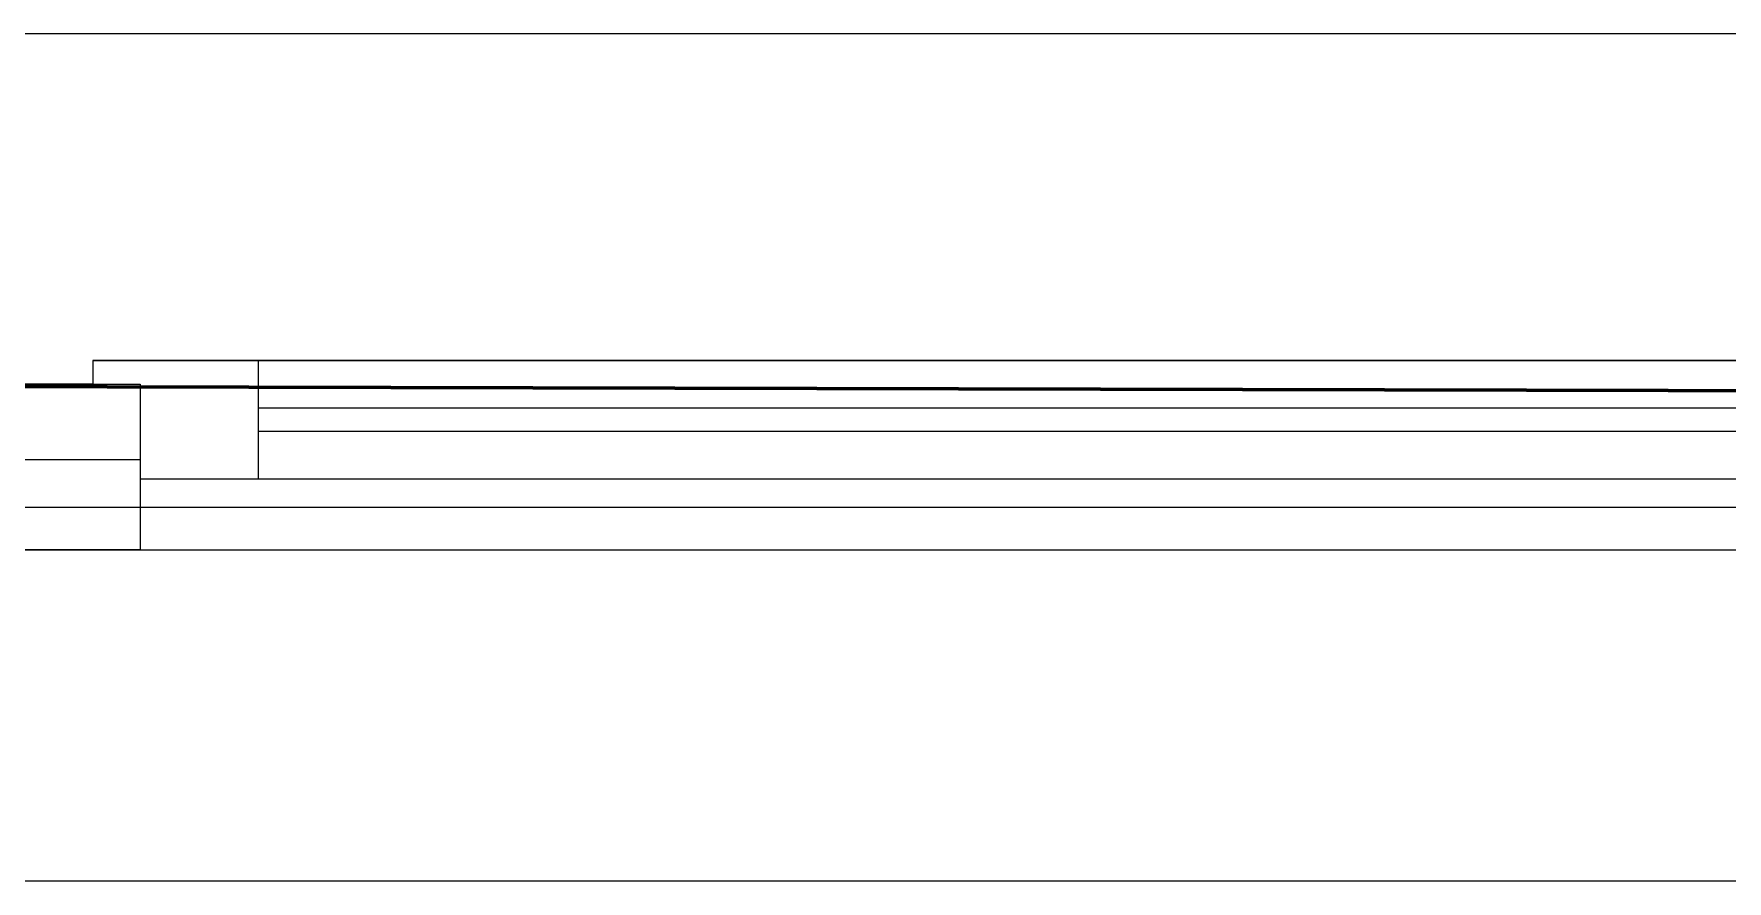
# Model space of a CAD drawing. Header units: millimetres. Extents: x -1113 to 415037, y -3642 to 28069.
# Drawn here: x 28400 to 29115, y -394 to -36 of the extents above; entities that cross this region are included whole.
import ezdxf

# ---------------------------------------------------------------- set-up
doc = ezdxf.new("R2010")
doc.units = ezdxf.units.MM
for name, color, linetype, lineweight in [('0) Стена 3.93м', 3, 'Continuous', 60), ('1) Окна 2.25м-', 6, 'Continuous', 60), ('A-GLAZ', 7, 'Continuous', 9), ('A-GLAZ-1', 7, 'Continuous', 5), ('A-WALL', 7, 'Continuous', 5), ('I-WALL', 7, 'Continuous', 5)]:
    doc.layers.add(name, color=color, linetype=linetype, lineweight=lineweight)

# ---------------------------------------------------------------- blocks, each defined once
blk = doc.blocks.new('120_Окно_СКБ_1Ст - 120_Окно_СКБ_1Ст 900х2500_h_-V150-Объем проектирования 1 этажа')
at = {"layer": 'A-GLAZ'}
for p, q in [((380, -127), (380, -57)), ((380, -57), (450, -57)), ((380, -87), (-380, -87)), ((330, -137), (330, -87)), ((380, -127), (380, -87)), ((450, -127), (380, -127)), ((400, -127), (380, -127)), ((400, -137), (400, -127)), ((-400, -137), (400, -137)), ((400, -137), (-400, -137))]:
    blk.add_line(p, q, dxfattribs=at)
at = {"layer": 'A-GLAZ-1'}
for p, q in [((450, -57), (-450, -57)), ((-330, -107), (330, -107)), ((330, -117), (-330, -117)), ((400, -127), (430, -127))]:
    blk.add_line(p, q, dxfattribs=at)
blk = doc.blocks.new('1floor')
at = {"layer": 'A-WALL'}
for p, q in [((26160, -100), (29209.74, -100)), ((29209.74, -258), (28309.74, -258))]:
    blk.add_line(p, q, dxfattribs=at)
at = {"layer": 'I-WALL'}
for p, q in [((29189.74, 100), (28329.74, 100)), ((28379.74, -80), (28309.74, -80))]:
    blk.add_line(p, q, dxfattribs=at)
at = {"layer": 'A-GLAZ', "color": 3, "rotation": 180}
blk.add_blockref('120_Окно_СКБ_1Ст - 120_Окно_СКБ_1Ст 900х2500_h_-V150-Объем проектирования 1 этажа', (28759.74, -175), dxfattribs=at)

msp = doc.modelspace()

# ---------------------------------------------------------------- linework, layer by layer
at = {"layer": '1) Окна 2.25м-'}
msp.add_lwpolyline([(28310.36, -184.98), (29210.36, -187.1)], dxfattribs=at)

# ---------------------------------------------------------------- block references
at = {"layer": '0) Стена 3.93м'}
msp.add_blockref('1floor', (64.7, -136.06), dxfattribs=at)

doc.saveas('drawing.dxf')
